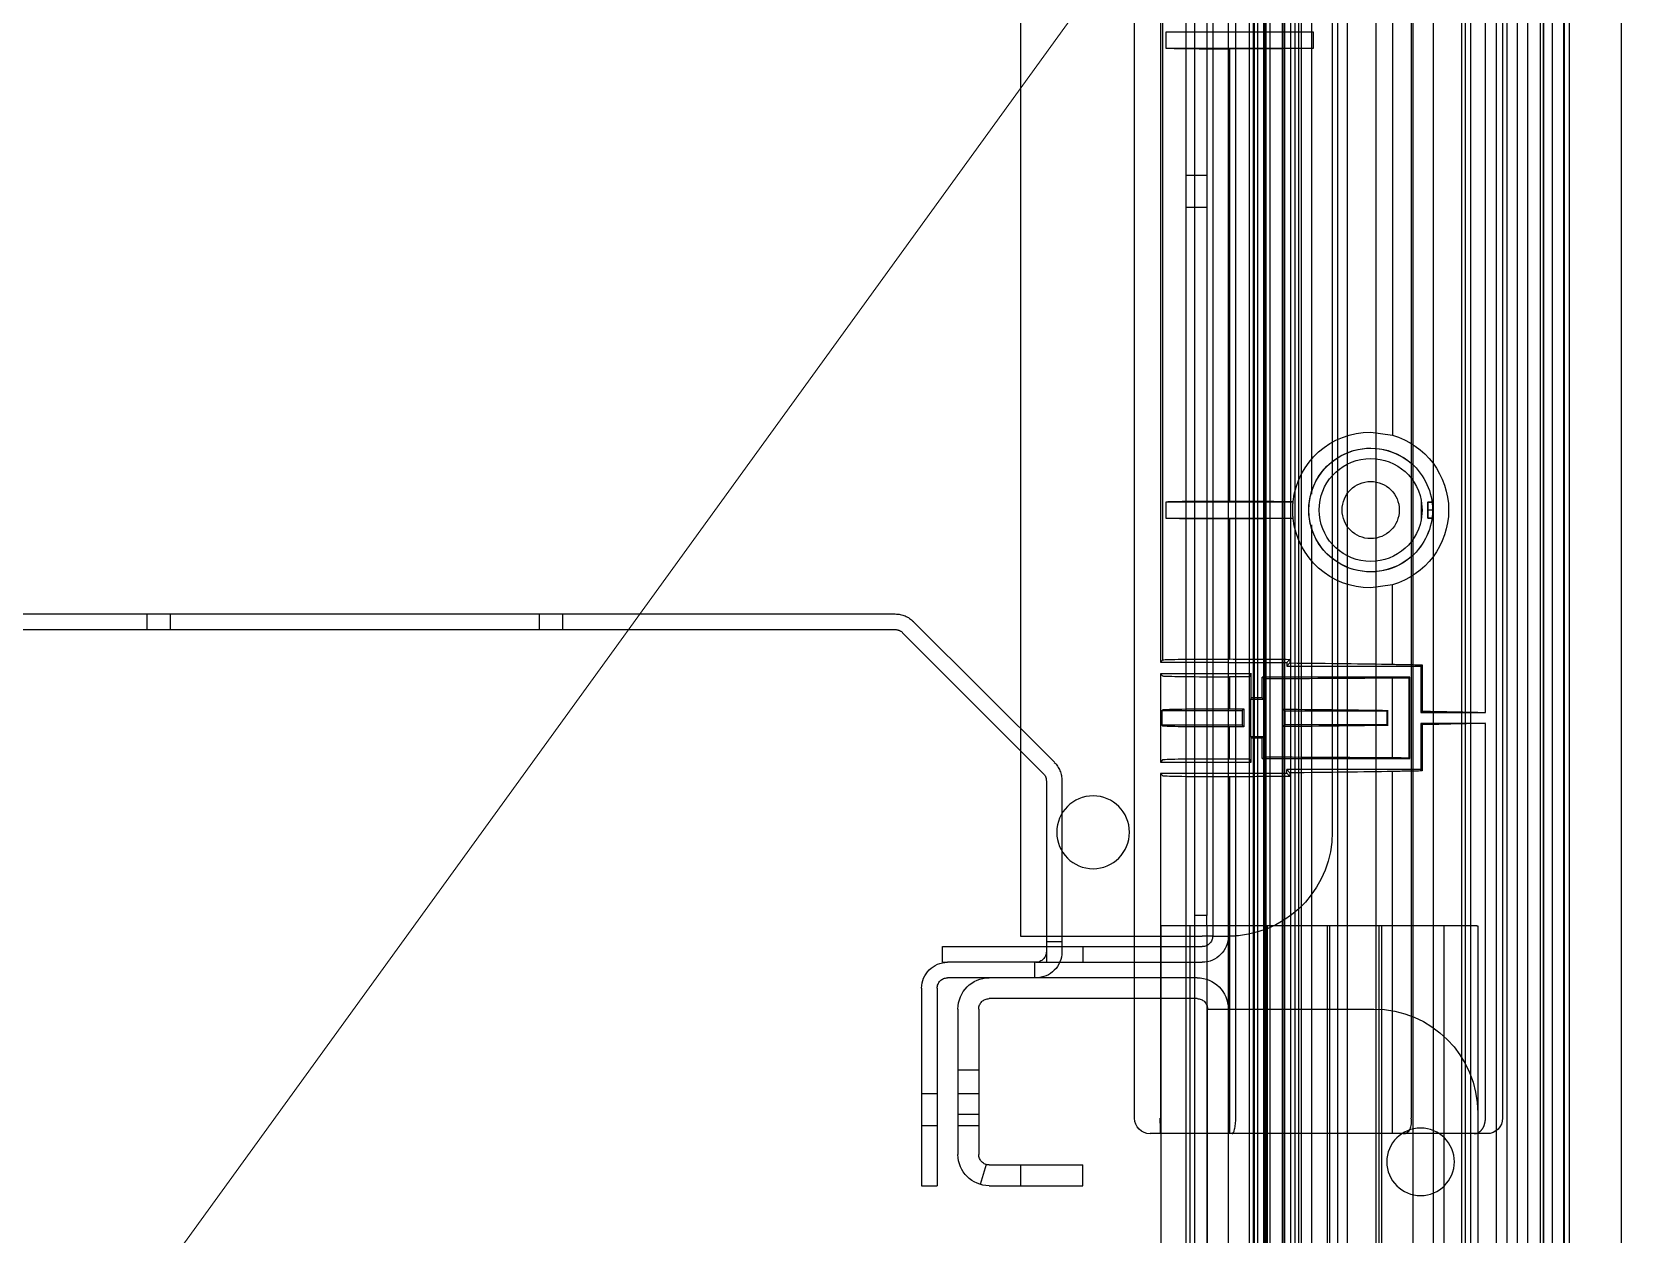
# Model space of a CAD drawing. Extents: x 2698 to 184165, y 3805 to 33846.
# Drawn here: x 162697.18 to 162712.47, y 29755.28 to 29766.84 of the extents above; entities that cross this region are included whole.
import ezdxf

# ---------------------------------------------------------------- set-up
doc = ezdxf.new("R2010")
doc.units = 0
doc.header["$LTSCALE"] = 2
doc.linetypes.add('HIDDEN2', pattern=[4.7625, 3.175, -1.5875])
doc.layers.get('0').update_dxf_attribs({"color": 252, "linetype": 'CONTINUOUS'})
doc.layers.add('_MCA-0-MIM', color=252, linetype='CONTINUOUS', lineweight=18)
for name, color, linetype in [('JONC_ISOGAINE_20', 252, 'CONTINUOUS'), ('JONC_MAIN_COURAN', 252, 'CONTINUOUS'), ('Planogram', 252, 'CONTINUOUS'), ('PROFIL_ALCAN_20°', 252, 'CONTINUOUS'), ('T01264__', 252, 'CONTINUOUS'), ('T01266__', 252, 'CONTINUOUS'), ('T01268__', 252, 'CONTINUOUS'), ('X1B4005C', 252, 'CONTINUOUS'), ('X1B4006A', 252, 'CONTINUOUS'), ('X5B4008B+2', 252, 'CONTINUOUS'), ('X5C4000B+2', 252, 'CONTINUOUS')]:
    doc.layers.add(name, color=color, linetype=linetype)
doc.styles.get("Standard").update_dxf_attribs({"font": 'arial.ttf'})

# ---------------------------------------------------------------- blocks, each defined once
blk = doc.blocks.new('250 cm kasa')
at = {"ltscale": 25.4}
blk.add_line((0.507, 69.129), (47.208, 4.633), dxfattribs=at)
at = {"layer": 'JONC_ISOGAINE_20', "linetype": 'Continuous', "ltscale": 25.4}
blk.add_line((-1.796, 69.273), (-1.796, 11.46), dxfattribs=at)
at = {"layer": 'JONC_ISOGAINE_20', "linetype": 'HIDDEN2', "ltscale": 25.4}
for p, q in [((-1.296, 69.273), (-1.296, 9.638)), ((-1.048, 69.273), (-1.048, 11.384)), ((-1.044, 69.273), (-1.044, 8.8)), ((-0.796, 69.273), (-0.796, 9.82)), ((-0.696, 69.273), (-0.696, 11.511))]:
    blk.add_line(p, q, dxfattribs=at)
at = {"layer": 'JONC_MAIN_COURAN', "linetype": 'HIDDEN2', "ltscale": 25.4}
for p, q in [((-0.407, 56.271), (-0.417, 56.271)), ((-0.417, 56.271), (-0.417, 54.272)), ((-0.407, 56.271), (0.574, 56.271)), ((-0.091, 56.271), (-0.091, 11.765)), ((0.209, 56.271), (0.209, 11.91)), ((0.509, 56.271), (0.509, 11.437)), ((0.534, 56.271), (0.534, 11.91)), ((0.574, 56.271), (2.034, 56.271)), ((1.009, 56.271), (1.009, 11.437)), ((1.034, 56.271), (1.034, 11.91)), ((1.309, 56.271), (1.309, 11.91)), ((1.609, 56.271), (1.609, 11.765)), ((1.984, 56.271), (1.984, 11.965)), ((2.034, 56.271), (2.634, 56.271)), ((2.354, 56.271), (2.354, 12.056)), ((2.634, 56.271), (2.634, 54.272))]:
    blk.add_line(p, q, dxfattribs=at)
at = {"layer": 'JONC_MAIN_COURAN', "linetype": 'Continuous', "ltscale": 25.4}
for p, q in [((-0.417, 54.272), (-0.417, 12.489)), ((2.634, 54.272), (2.634, 13.001))]:
    blk.add_line(p, q, dxfattribs=at)
at = {"layer": 'PROFIL_ALCAN_20°', "linetype": 'HIDDEN2', "ltscale": 25.4}
for p, q in [((-1.246, 69.271), (-1.246, 9.635)), ((-1.132, 69.271), (-1.132, 11.393)), ((-0.896, 69.271), (-0.896, 9.717)), ((-0.596, 11.545), (-0.596, 69.271)), ((-0.346, 69.271), (-0.346, 9.839)), ((-0.296, 69.271), (-0.296, 11.765)), ((-0.261, 69.271), (-0.261, 8.525)), ((0.014, 69.271), (0.014, 8.398)), ((0.564, 69.271), (0.564, 8.398)), ((0.839, 69.271), (0.839, 8.525)), ((0.934, 69.271), (0.934, 11.312)), ((1.184, 69.271), (1.184, 60.422)), ((1.284, 69.271), (1.284, 8.271)), ((1.309, 69.271), (1.309, 56.271)), ((1.344, 69.271), (1.344, 10.802)), ((1.384, 69.271), (1.384, 10.802)), ((1.444, 69.271), (1.444, 10.865)), ((1.457, 10.749), (1.457, 69.271)), ((1.464, 69.271), (1.464, 10.852)), ((1.584, 69.271), (1.584, 11.33)), ((1.624, 69.271), (1.624, 10.852)), ((1.631, 69.271), (1.631, 10.749)), ((1.644, 69.271), (1.644, 10.865)), ((1.704, 69.271), (1.704, 10.802)), ((1.734, 69.271), (1.734, 11.765)), ((1.744, 69.271), (1.744, 10.802)), ((1.784, 69.271), (1.784, 10.738)), ((1.984, 68.995), (1.984, 58.806)), ((0.209, 60.702), (0.209, 59.838)), ((1.184, 60.13), (1.184, 11.312)), ((1.984, 58.696), (1.984, 57.847)), ((1.984, 57.737), (1.984, 56.271))]:
    blk.add_line(p, q, dxfattribs=at)
at = {"layer": 'PROFIL_ALCAN_20°', "linetype": 'Continuous', "ltscale": 25.4}
for p, q in [((-1.242, 69.271), (-1.242, 12.044)), ((-1.016, 69.271), (-1.016, 12.191)), ((0.209, 69.121), (0.209, 60.702)), ((0.209, 59.838), (0.209, 56.271))]:
    blk.add_line(p, q, dxfattribs=at)
at = {"layer": 'T01264__', "linetype": 'HIDDEN2', "ltscale": 25.4}
for p, q in [((2.284, 55.771), (4.284, 55.771)), ((2.284, 55.571), (4.284, 55.571)), ((1.884, 55.471), (0.584, 55.471)), ((2.184, 55.471), (1.884, 55.471)), ((2.184, 14.421), (2.184, 55.471)), ((4.384, 55.471), (4.384, 54.071)), ((4.584, 55.471), (4.584, 54.071)), ((4.584, 54.886), (4.384, 54.886)), ((4.584, 54.658), (4.384, 54.658)), ((-0.416, 54.471), (-0.416, 15.421)), ((4.384, 54.456), (4.584, 54.456)), ((4.384, 54.348), (4.584, 54.348)), ((4.313, 53.975), (4.372, 53.784)), ((3.384, 53.771), (3.384, 53.971)), ((4.284, 53.971), (3.384, 53.971)), ((3.984, 53.971), (3.984, 53.771)), ((4.284, 53.771), (3.384, 53.771))]:
    blk.add_line(p, q, dxfattribs=at)
blk.add_circle((0.134, 54.001), 0.325, dxfattribs=at)
for centre, radius, start, end in [((2.284, 55.471), 0.3, 90, 180), ((4.284, 55.471), 0.3, 0, 90), ((2.284, 55.471), 0.1, 90, 180), ((4.284, 55.471), 0.1, 0, 90), ((0.584, 54.471), 1, 90, 180), ((4.284, 54.071), 0.1, 270, 0), ((4.284, 54.071), 0.3, 270, 0)]:
    blk.add_arc(centre, radius, start, end, dxfattribs=at)
at = {"layer": 'T01266__', "linetype": 'HIDDEN2', "ltscale": 25.4}
for p, q in [((5.011, 59.197), (3.657, 57.844)), ((88.981, 59.271), (5.188, 59.271)), ((8.384, 59.121), (8.384, 59.271)), ((8.609, 59.121), (8.609, 59.271)), ((12.159, 59.121), (12.159, 59.271)), ((12.384, 59.121), (12.384, 59.271)), ((5.117, 59.091), (3.763, 57.738)), ((88.981, 59.121), (5.188, 59.121)), ((3.584, 57.667), (3.584, 56.021)), ((3.734, 57.667), (3.734, 56.021)), ((3.734, 56.121), (3.584, 56.121)), ((3.834, 55.921), (4.684, 55.921)), ((3.849, 55.921), (3.849, 55.771)), ((3.834, 55.771), (4.684, 55.771)), ((4.784, 55.671), (4.784, 53.771)), ((4.934, 55.671), (4.934, 53.771)), ((4.934, 54.658), (4.784, 54.658)), ((4.784, 54.348), (4.934, 54.348)), ((4.934, 53.771), (4.784, 53.771))]:
    blk.add_line(p, q, dxfattribs=at)
for centre, radius, start, end in [((5.188, 59.021), 0.25, 90, 135), ((5.188, 59.021), 0.1, 90, 135), ((3.834, 57.667), 0.25, 135, 180), ((3.834, 57.667), 0.1, 135, 180), ((3.834, 56.021), 0.25, 180, 270), ((3.834, 56.021), 0.1, 180, 270), ((4.684, 55.671), 0.25, 0, 90), ((4.684, 55.671), 0.1, 0, 90)]:
    blk.add_arc(centre, radius, start, end, dxfattribs=at)
at = {"layer": 'T01268__', "linetype": 'HIDDEN2', "ltscale": 25.4}
for p, q in [((0.984, 184.171), (0.984, 57.171)), ((2.134, 69.154), (2.134, 56.171)), ((3.984, 69.161), (3.984, 56.171)), ((1.924, 56.171), (1.984, 56.171)), ((2.134, 56.171), (1.984, 56.171)), ((2.134, 56.171), (1.984, 56.171)), ((2.134, 56.171), (2.234, 56.171)), ((3.984, 56.171), (2.234, 56.171)), ((4.734, 56.071), (2.234, 56.071)), ((3.384, 56.071), (3.384, 55.921)), ((3.384, 56.071), (3.384, 55.921)), ((3.734, 56.071), (3.734, 55.921)), ((3.734, 56.021), (3.734, 55.921)), ((4.734, 55.921), (4.734, 56.071)), ((3.834, 55.921), (2.234, 55.921)), ((4.734, 55.921), (4.684, 55.921))]:
    blk.add_line(p, q, dxfattribs=at)
blk.add_circle((3.284, 57.171), 0.35, dxfattribs=at)
for centre, radius, start, end in [((1.984, 57.171), 1, 180, 264.2608), ((1.984, 57.171), 1, 264.2608, 270), ((2.234, 56.171), 0.25, 180, 270), ((2.234, 56.171), 0.1, 180, 270)]:
    blk.add_arc(centre, radius, start, end, dxfattribs=at)
at = {"layer": 'X1B4005C', "linetype": 'Continuous', "ltscale": 25.4}
for p, q in [((-0.655, 69.131), (-0.655, 54.422)), ((2.885, 54.42), (2.885, 69.006)), ((0.224, 68.129), (0.224, 60.72)), ((1.912, 54.42), (1.912, 65.807)), ((0.069, 60.346), (0.024, 60.346)), ((0.069, 60.197), (0.024, 60.197)), ((0.224, 59.822), (0.224, 54.422)), ((0.224, 54.42), (0.224, 54.422)), ((-0.505, 54.272), (0.301, 54.272)), ((0.301, 54.272), (1.948, 54.272)), ((1.948, 54.272), (2.715, 54.272)), ((2.715, 54.272), (2.736, 54.272))]:
    blk.add_line(p, q, dxfattribs=at)
at = {"layer": 'X1B4005C', "linetype": 'HIDDEN2', "ltscale": 25.4}
for p, q in [((-0.49, 58.324), (-0.49, 69.107)), ((2.637, 68.995), (2.637, 58.806)), ((0.404, 68.056), (0.404, 60.991)), ((2.614, 58.83), (2.614, 67.372)), ((2.581, 64.871), (1.168, 64.871)), ((1.168, 64.871), (1.168, 64.711)), ((2.581, 64.711), (2.581, 64.871)), ((1.168, 64.711), (2.581, 64.711)), ((1.973, 64.706), (1.973, 60.357)), ((0.614, 61.021), (0.404, 60.991)), ((0.069, 60.346), (0.069, 60.271)), ((0.069, 60.271), (0.069, 60.197)), ((1.36, 60.351), (1.36, 60.353)), ((2.581, 60.351), (1.36, 60.351)), ((2.581, 60.191), (2.581, 60.351)), ((1.36, 60.191), (2.581, 60.191)), ((1.36, 60.19), (1.36, 60.191)), ((1.973, 60.186), (1.973, 58.838)), ((0.404, 59.551), (0.614, 59.521)), ((0.404, 58.787), (0.404, 59.551)), ((0.119, 58.782), (0.119, 58.337)), ((0.119, 58.782), (0.132, 58.769)), ((0.132, 58.769), (0.132, 58.324)), ((1.422, 58.769), (0.132, 58.769)), ((1.422, 58.804), (1.391, 58.835)), ((1.391, 58.835), (1.391, 58.8)), ((1.422, 58.769), (1.391, 58.8)), ((1.984, 58.804), (1.422, 58.804)), ((1.422, 58.804), (1.422, 58.769)), ((1.984, 58.806), (1.984, 58.696)), ((2.637, 58.806), (1.984, 58.806)), ((2.614, 58.83), (2.637, 58.806)), ((0.238, 58.663), (1.657, 58.663)), ((0.238, 57.88), (0.238, 58.663)), ((0.246, 58.655), (0.238, 58.663)), ((0.246, 58.655), (0.246, 57.888)), ((0.404, 57.889), (0.404, 58.654)), ((1.657, 58.663), (1.624, 58.647)), ((1.624, 58.647), (1.624, 57.896)), ((1.657, 58.464), (1.657, 58.663)), ((1.763, 58.699), (1.779, 58.666)), ((1.984, 58.699), (1.763, 58.699)), ((1.763, 58.464), (1.763, 58.699)), ((1.779, 57.877), (1.779, 58.666)), ((1.973, 58.665), (1.973, 58.358)), ((1.984, 58.696), (2.637, 58.696)), ((2.614, 58.673), (2.637, 58.696)), ((2.637, 58.696), (2.637, 57.847)), ((1.645, 58.453), (1.657, 58.464)), ((1.645, 58.453), (1.645, 58.09)), ((1.769, 58.453), (1.645, 58.453)), ((1.657, 58.464), (1.763, 58.464)), ((1.763, 58.464), (1.769, 58.453)), ((1.769, 58.453), (1.769, 58.09)), ((0.132, 58.324), (-0.49, 58.324)), ((0.119, 58.337), (0.132, 58.324)), ((0.448, 58.343), (0.456, 58.335)), ((0.448, 58.2), (0.448, 58.343)), ((0.456, 58.335), (1.437, 58.335)), ((0.456, 58.208), (0.456, 58.335)), ((1.437, 58.335), (1.458, 58.355)), ((1.437, 58.208), (1.437, 58.335)), ((1.458, 58.355), (1.458, 58.188)), ((1.849, 58.342), (1.833, 58.357)), ((1.833, 58.357), (1.833, 58.186)), ((2.622, 58.342), (1.849, 58.342)), ((2.622, 58.342), (2.614, 58.35)), ((-0.49, 58.219), (0.132, 58.219)), ((-0.49, 54.422), (-0.49, 58.219)), ((0.132, 58.219), (0.119, 58.206)), ((0.119, 58.206), (0.119, 57.761)), ((0.132, 58.219), (0.132, 57.774)), ((0.456, 58.208), (0.448, 58.2)), ((1.437, 58.208), (0.456, 58.208)), ((1.458, 58.188), (1.437, 58.208)), ((1.833, 58.186), (1.849, 58.201)), ((1.849, 58.201), (2.622, 58.201)), ((1.973, 57.878), (1.973, 58.185)), ((2.614, 58.193), (2.622, 58.201)), ((1.645, 58.09), (1.769, 58.09)), ((1.657, 58.079), (1.645, 58.09)), ((1.763, 58.079), (1.657, 58.079)), ((1.657, 57.88), (1.657, 58.079)), ((1.769, 58.09), (1.763, 58.079)), ((1.763, 57.844), (1.763, 58.079)), ((0.246, 57.888), (0.238, 57.88)), ((1.657, 57.88), (0.238, 57.88)), ((1.657, 57.88), (1.624, 57.896)), ((1.763, 57.844), (1.779, 57.877)), ((1.984, 57.844), (1.763, 57.844)), ((1.984, 57.847), (1.984, 57.737)), ((2.637, 57.847), (1.984, 57.847)), ((2.614, 57.87), (2.637, 57.847)), ((0.132, 57.774), (0.119, 57.761)), ((0.132, 57.774), (1.422, 57.774)), ((0.404, 54.272), (0.404, 57.756)), ((1.422, 57.774), (1.391, 57.743)), ((1.391, 57.743), (1.391, 57.708)), ((1.422, 57.739), (1.391, 57.708)), ((1.422, 57.739), (1.422, 57.774)), ((1.984, 57.739), (1.422, 57.739)), ((1.973, 57.705), (1.973, 54.272)), ((1.984, 57.737), (2.637, 57.737)), ((2.614, 57.713), (2.637, 57.737)), ((2.637, 57.737), (2.637, 54.42))]:
    blk.add_line(p, q, dxfattribs=at)
for centre, radius, start, end in [((0.614, 60.271), 0.75, 6.2513, 90), ((0.614, 60.271), 0.75, 106.2608, 253.7392), ((0.614, 60.271), 0.275, 90, 270), ((0.614, 60.271), 0.275, 270, 90), ((0.614, 60.271), 0.75, 353.8768, 6.1232), ((0.614, 60.271), 0.75, 270, 353.7487), ((-22.16, 58.271), 24.008, 359.8316, 0.1684), ((-21.387, 58.271), 24.008, 359.8316, 0.1684)]:
    blk.add_arc(centre, radius, start, end, dxfattribs=at)
at = {"layer": 'X1B4005C', "linetype": 'Continuous', "ltscale": 25.4}
for centre, radius, start, end in [((0.614, 60.271), 0.595, 90, 130.9552), ((0.614, 60.271), 0.595, 270, 90), ((0.614, 60.271), 0.595, 130.9552, 229.0448), ((0.614, 60.271), 0.595, 229.0448, 270), ((-0.505, 54.422), 0.15, 180, 270)]:
    blk.add_arc(centre, radius, start, end, dxfattribs=at)
at = {"layer": 'X1B4005C', "linetype": 'HIDDEN2', "ltscale": 25.4}
for centre, major_axis, ratio, start_param, end_param in [((2.624, 64.758), (-3.05, 0), 0.017455, 1.073108, 1.355732), ((2.114, 64.714), (-0.5, 0), 0.017455, 1.285122, 1.570796), ((2.114, 64.714), (0.5, 0), 0.017455, 4.712389, 5.914917), ((2.624, 60.305), (-3.05, 0), 0.017455, 4.927454, 5.139908), ((2.114, 60.348), (0.5, 0), 0.017455, 1.570796, 1.85647), ((2.114, 60.348), (0.5, 0), 0.017455, 0.368268, 1.570796), ((2.624, 60.238), (-3.05, 0), 0.017455, 1.143277, 1.355732), ((2.114, 60.194), (-0.5, 0), 0.017455, 1.285122, 1.570796), ((2.114, 60.194), (0.5, 0), 0.017455, 4.712389, 5.914917), ((6.474, 58.682), (-8.549, 0), 0.017455, 5.501824, 5.550472), ((2.624, 58.751), (-3.05, 0), 0.017455, 5.128636, 5.527656), ((2.624, 58.786), (-3.05, 0), 0.017455, 4.927454, 5.128636), ((2.114, 58.829), (-0.5, 0), 0.017455, 4.712389, 4.998063), ((2.114, 58.829), (-0.5, 0), 0.017455, 3.159046, 4.712389), ((6.474, 58.706), (-8.549, 0), 0.008727, 0.754681, 0.781361), ((2.624, 58.672), (-3.05, 0), 0.008727, 0.755529, 1.236814), ((2.624, 58.717), (-3.05, 0), 0.017455, 1.29013, 1.355732), ((2.114, 58.673), (-0.5, 0), 0.017455, 1.285122, 1.570796), ((2.114, 58.673), (-0.5, 0), 0.017455, 1.570796, 3.124139), ((6.474, 58.237), (-8.549, 0), 0.017455, 5.550472, 5.664313), ((2.624, 58.306), (-3.05, 0), 0.017455, 5.104812, 5.50712), ((2.624, 58.306), (-3.05, 0), 0.017455, 4.927454, 4.97471), ((2.114, 58.35), (-0.5, 0), 0.017455, 4.712389, 4.998063), ((2.114, 58.35), (0.5, 0), 0.017455, 0.017453, 1.570796), ((6.474, 58.306), (-8.549, 0), 0.017455, 0.618872, 0.732714), ((2.624, 58.237), (-3.05, 0), 0.017455, 0.776065, 1.178374), ((2.624, 58.237), (-3.05, 0), 0.017455, 1.308476, 1.355732), ((2.114, 58.193), (0.5, 0), 0.017455, 4.426715, 4.712389), ((2.114, 58.193), (0.5, 0), 0.017455, 4.712389, 6.265732), ((6.474, 57.837), (-8.549, 0), 0.008727, 5.501824, 5.528505), ((2.624, 57.871), (-3.05, 0), 0.008727, 5.046371, 5.527656), ((2.624, 57.826), (-3.05, 0), 0.017455, 4.927454, 4.993055), ((2.114, 57.87), (-0.5, 0), 0.017455, 4.712389, 4.998063), ((2.114, 57.87), (-0.5, 0), 0.017455, 3.159046, 4.712389), ((6.474, 57.861), (-8.549, 0), 0.017455, 0.732714, 0.781361), ((2.624, 57.792), (-3.05, 0), 0.017455, 0.755529, 1.154549), ((2.624, 57.757), (-3.05, 0), 0.017455, 1.154549, 1.355732), ((2.114, 57.713), (-0.5, 0), 0.017455, 1.285122, 1.570796), ((2.114, 57.713), (0.5, 0), 0.017455, 4.712389, 6.265732), ((2.635, 54.42), (0, 0.149), 0.017455, 3.141593, 4.712389)]:
    blk.add_ellipse(centre, major_axis=major_axis, ratio=ratio, start_param=start_param, end_param=end_param, dxfattribs=at)
at = {"layer": 'X1B4005C', "linetype": 'Continuous', "ltscale": 25.4}
blk.add_ellipse((2.736, 54.42), major_axis=(0, -0.149), ratio=0.999848, start_param=0, end_param=1.570796, dxfattribs=at)
at = {"layer": 'X1B4005C', "linetype": 'HIDDEN2', "ltscale": 25.4}
blk.add_open_spline([(-0.381, 54.272), (-0.394, 54.272), (-0.407, 54.275), (-0.432, 54.288), (-0.444, 54.297), (-0.465, 54.323), (-0.474, 54.339), (-0.483, 54.368), (-0.486, 54.378), (-0.489, 54.399), (-0.49, 54.411), (-0.49, 54.422)], degree=3, knots=[0, 0, 0, 0, 0.25, 0.25, 0.5, 0.5, 0.75, 0.75, 0.875, 0.875, 1, 1, 1, 1], dxfattribs=at)
at = {"layer": 'X1B4005C', "linetype": 'Continuous', "ltscale": 25.4}
for points, knots in [([(0.301, 54.272), (0.288, 54.272), (0.276, 54.276), (0.253, 54.291), (0.243, 54.302), (0.228, 54.33), (0.223, 54.347), (0.22, 54.374), (0.219, 54.383), (0.221, 54.402), (0.222, 54.411), (0.224, 54.42)], [0, 0, 0, 0, 0.25, 0.25, 0.5, 0.5, 0.75, 0.75, 0.875, 0.875, 1, 1, 1, 1]), ([(1.948, 54.272), (1.939, 54.272), (1.929, 54.288), (1.921, 54.322), (1.919, 54.33), (1.917, 54.346), (1.916, 54.355), (1.913, 54.382), (1.912, 54.401), (1.912, 54.42)], [0, 0, 0, 0, 0.5, 0.5, 0.625, 0.625, 0.75, 0.75, 1, 1, 1, 1])]:
    blk.add_open_spline(points, degree=3, knots=knots, dxfattribs=at)
at = {"layer": 'X1B4006A', "linetype": 'Continuous', "ltscale": 25.4}
blk.add_line((0.224, 60.72), (0.224, 59.822), dxfattribs=at)
at = {"layer": 'X1B4006A', "linetype": 'HIDDEN2', "ltscale": 25.4}
for p, q in [((0.02, 60.271), (0.064, 60.271)), ((0.064, 60.351), (0.025, 60.351)), ((0.064, 60.351), (0.064, 60.271)), ((0.064, 60.271), (0.064, 60.192)), ((0.128, 60.366), (0.119, 60.271)), ((0.119, 60.271), (0.128, 60.177)), ((0.128, 60.366), (0.128, 60.177)), ((0.064, 60.192), (0.025, 60.192))]:
    blk.add_line(p, q, dxfattribs=at)
at = {"layer": 'X1B4006A', "linetype": 'Continuous', "ltscale": 25.4}
for start, end in [(0, 130.9698), (130.9698, 180), (180, 229.0302), (229.0302, 0)]:
    blk.add_arc((0.614, 60.271), 0.595, start, end, dxfattribs=at)
at = {"layer": 'X1B4006A', "linetype": 'HIDDEN2', "ltscale": 25.4}
for radius, start, end in [(0.496, 0, 168.9911), (0.495, 191.0089, 0)]:
    blk.add_arc((0.614, 60.271), radius, start, end, dxfattribs=at)
at = {"layer": 'X5B4008B+2', "linetype": 'HIDDEN2', "ltscale": 25.4}
for p, q in [((2.189, 69.061), (2.189, 56.369)), ((2.309, 69.061), (2.309, 56.369)), ((2.309, 63.491), (2.189, 63.491)), ((2.189, 63.181), (2.309, 63.181)), ((2.189, 56.369), (2.309, 56.369)), ((2.189, 56.269), (2.189, 56.369)), ((2.189, 56.369), (2.309, 56.369)), ((2.189, 56.269), (2.189, 12.169)), ((2.309, 56.369), (2.309, 56.269)), ((2.309, 56.269), (2.309, 12.169))]:
    blk.add_line(p, q, dxfattribs=at)
at = {"layer": 'X5C4000B+2', "linetype": 'HIDDEN2', "ltscale": 25.4}
for p, q in [((2.389, 9.441), (2.389, 66.208)), ((2.389, 63.491), (2.309, 63.491)), ((2.309, 63.181), (2.389, 63.181))]:
    blk.add_line(p, q, dxfattribs=at)
at = {"layer": 'Planogram'}
for tag, p, height in [('KILITLI', (5.016, 93.53), 0.1), ('ALAN', (5.016, 92.53), 0.5), ('TIP', (5.016, 91.53), 0.5), ('ALT_TIP', (5.016, 90.53), 0.5), ('TANIM', (5.016, 89.53), 0.5), ('ALT_TANIM', (5.016, 88.53), 0.5), ('KAPAK', (5.016, 87.53), 0.5), ('YAPI', (5.016, 86.53), 0.5), ('KULLANIM_SEKLI', (5.016, 85.53), 0.5), ('KULLANIM', (5.016, 84.53), 0.5), ('DERINLIK', (5.016, 83.53), 0.5), ('UZUNLUK', (5.016, 82.53), 0.5), ('YUKSEKLIK', (5.016, 81.53), 0.5)]:
    blk.add_attdef(tag, p, '', height=height, dxfattribs=at)
blk = doc.blocks.new('ZEMİN KAT')
at = {"linetype": 'Continuous', "xscale": -1}
blk.add_blockref('250 cm kasa', (170137.235, 29701.972), dxfattribs=at)
for tag, p in [('PLN_ID', (172923.071, 31560.205)), ('UNITE_SAYISI', (174194.947, 31176.653)), ('FORMAT', (174194.753, 31176.896)), ('PLANOGRAM_ADI', (174195.276, 31176.24)), ('GRUP', (174195.113, 31176.44)), ('PLN_ID', (173932.962, 31088.798)), ('FORMAT', (173764.03, 30846.269)), ('UNITE_SAYISI', (173764.224, 30846.027)), ('PLANOGRAM_ADI', (173764.554, 30845.614)), ('GRUP', (173764.39, 30845.814)), ('PLN_ID', (173765.431, 30824.232)), ('PLN_ID', (173999.902, 30002.656)), ('UNITE_SAYISI', (170580.779, 29917.241)), ('FORMAT', (170580.585, 29917.484)), ('PLANOGRAM_ADI', (170581.108, 29916.829)), ('GRUP', (170580.944, 29917.028)), ('PLN_ID', (170581.986, 29895.446)), ('FORMAT', (169488.772, 29510.59)), ('UNITE_SAYISI', (169488.966, 29510.348)), ('PLANOGRAM_ADI', (169489.295, 29509.935)), ('GRUP', (169489.132, 29510.135)), ('PLN_ID', (169490.173, 29488.553)), ('UNITE_SAYISI', (173143.606, 29324.158)), ('FORMAT', (173143.412, 29324.401)), ('PLANOGRAM_ADI', (173143.935, 29323.746)), ('GRUP', (173143.772, 29323.945)), ('PLN_ID', (173144.813, 29302.363))]:
    blk.add_attdef(tag, p, '', height=0.162, rotation=35.4182)
at = {"color": 252}
for tag, p in [('FORMAT', (173517.626, 30361.883)), ('UNITE_SAYISI', (173517.821, 30361.641)), ('PLANOGRAM_ADI', (173518.15, 30361.228)), ('GRUP', (173517.986, 30361.428)), ('PLN_ID', (173519.027, 30339.846)), ('UNITE_SAYISI', (174014.903, 29570.973)), ('FORMAT', (174014.709, 29571.216)), ('PLANOGRAM_ADI', (174015.232, 29570.561)), ('GRUP', (174015.068, 29570.76)), ('PLN_ID', (174016.11, 29549.178))]:
    blk.add_attdef(tag, p, '', height=0.162, rotation=35.4182, dxfattribs=at)
at = {"layer": 'Planogram'}
for tag, p, height, rotation in [('YUKSEKLIK', (172905.049, 31699.573), 0.5, 180), ('YUKSEKLIK', (173410.049, 31699.573), 0.5, 180), ('UZUNLUK', (172905.049, 31698.573), 0.5, 180), ('UZUNLUK', (173410.049, 31698.573), 0.5, 180), ('DERINLIK', (172905.049, 31697.573), 0.5, 180), ('DERINLIK', (173410.049, 31697.573), 0.5, 180), ('KULLANIM', (172905.049, 31696.573), 0.5, 180), ('KULLANIM', (173410.049, 31696.573), 0.5, 180), ('KULLANIM_SEKLI', (172905.049, 31695.573), 0.5, 180), ('KULLANIM_SEKLI', (173410.049, 31695.573), 0.5, 180), ('YAPI', (172905.049, 31694.573), 0.5, 180), ('YAPI', (173410.049, 31694.573), 0.5, 180), ('KAPAK', (172905.049, 31693.573), 0.5, 180), ('KAPAK', (173410.049, 31693.573), 0.5, 180), ('ALT_TANIM', (172905.049, 31692.573), 0.5, 180), ('ALT_TANIM', (173410.049, 31692.573), 0.5, 180), ('TANIM', (172905.049, 31691.573), 0.5, 180), ('TANIM', (173410.049, 31691.573), 0.5, 180), ('ALT_TIP', (172905.049, 31690.573), 0.5, 180), ('ALT_TIP', (173410.049, 31690.573), 0.5, 180), ('TIP', (172905.049, 31689.573), 0.5, 180), ('TIP', (173410.049, 31689.573), 0.5, 180), ('ALAN', (172905.049, 31688.573), 0.5, 180), ('ALAN', (173410.049, 31688.573), 0.5, 180), ('KILITLI', (172905.049, 31687.573), 0.1, 180), ('KILITLI', (173410.049, 31687.573), 0.1, 180), ('ALT_TANIM', (173420.391, 31616), 0.5, 270), ('ALT_TIP', (173422.391, 31616), 0.5, 270), ('ALAN', (173424.391, 31616), 0.5, 270), ('YUKSEKLIK', (173413.391, 31616), 0.5, 270), ('UZUNLUK', (173414.391, 31616), 0.5, 270), ('DERINLIK', (173415.391, 31616), 0.5, 270), ('KULLANIM', (173416.391, 31616), 0.5, 270), ('KULLANIM_SEKLI', (173417.391, 31616), 0.5, 270), ('YAPI', (173418.391, 31616), 0.5, 270), ('KAPAK', (173419.391, 31616), 0.5, 270), ('TANIM', (173421.391, 31616), 0.5, 270), ('TIP', (173423.391, 31616), 0.5, 270), ('KILITLI', (173425.391, 31616), 0.1, 270), ('YUKSEKLIK', (173511.98, 31599.425), 0.5, 180), ('YUKSEKLIK', (174141.98, 31599.425), 0.5, 180), ('UZUNLUK', (173511.98, 31598.425), 0.5, 180), ('UZUNLUK', (174141.98, 31598.425), 0.5, 180), ('DERINLIK', (173511.98, 31597.425), 0.5, 180), ('DERINLIK', (174141.98, 31597.425), 0.5, 180), ('KULLANIM', (173511.98, 31596.425), 0.5, 180), ('KULLANIM', (174141.98, 31596.425), 0.5, 180), ('KULLANIM_SEKLI', (173511.98, 31595.425), 0.5, 180), ('KULLANIM_SEKLI', (174141.98, 31595.425), 0.5, 180), ('YAPI', (173511.98, 31594.425), 0.5, 180), ('YAPI', (174141.98, 31594.425), 0.5, 180), ('KAPAK', (173511.98, 31593.425), 0.5, 180), ('KAPAK', (174141.98, 31593.425), 0.5, 180), ('ALT_TANIM', (173511.98, 31592.425), 0.5, 180), ('ALT_TANIM', (174141.98, 31592.425), 0.5, 180), ('TANIM', (173511.98, 31591.425), 0.5, 180), ('TANIM', (174141.98, 31591.425), 0.5, 180), ('ALT_TIP', (173511.98, 31590.425), 0.5, 180), ('ALT_TIP', (174141.98, 31590.425), 0.5, 180), ('TIP', (173511.98, 31589.425), 0.5, 180), ('TIP', (174141.98, 31589.425), 0.5, 180), ('ALAN', (173511.98, 31588.425), 0.5, 180), ('ALAN', (174141.98, 31588.425), 0.5, 180), ('KILITLI', (173511.98, 31587.425), 0.1, 180), ('KILITLI', (174141.98, 31587.425), 0.1, 180), ('YUKSEKLIK', (173413.391, 31517), 0.5, 270), ('UZUNLUK', (173414.391, 31517), 0.5, 270), ('DERINLIK', (173415.391, 31517), 0.5, 270), ('KULLANIM', (173416.391, 31517), 0.5, 270), ('KULLANIM_SEKLI', (173417.391, 31517), 0.5, 270), ('YAPI', (173418.391, 31517), 0.5, 270), ('KAPAK', (173419.391, 31517), 0.5, 270), ('ALT_TANIM', (173420.391, 31517), 0.5, 270), ('TANIM', (173421.391, 31517), 0.5, 270), ('ALT_TIP', (173422.391, 31517), 0.5, 270), ('TIP', (173423.391, 31517), 0.5, 270), ('ALAN', (173424.391, 31517), 0.5, 270), ('KILITLI', (173425.391, 31517), 0.1, 270), ('YUKSEKLIK', (174167.324, 31514.106), 0.5, 270), ('UZUNLUK', (174168.324, 31514.106), 0.5, 270), ('DERINLIK', (174169.324, 31514.106), 0.5, 270), ('KULLANIM', (174170.324, 31514.106), 0.5, 270), ('KULLANIM_SEKLI', (174171.324, 31514.106), 0.5, 270), ('YAPI', (174172.324, 31514.106), 0.5, 270), ('KAPAK', (174173.324, 31514.106), 0.5, 270), ('ALT_TANIM', (174174.324, 31514.106), 0.5, 270), ('TANIM', (174175.324, 31514.106), 0.5, 270), ('ALT_TIP', (174176.324, 31514.106), 0.5, 270), ('TIP', (174177.324, 31514.106), 0.5, 270), ('ALAN', (174178.324, 31514.106), 0.5, 270), ('KILITLI', (174179.324, 31514.106), 0.1, 270), ('KULLANIM_SEKLI', (174251.897, 31259.106), 0.5, 90), ('YUKSEKLIK', (174255.897, 31259.106), 0.5, 90), ('ALT_TANIM', (174248.897, 31259.106), 0.5, 90), ('KULLANIM', (174252.897, 31259.106), 0.5, 90), ('UZUNLUK', (174254.897, 31259.106), 0.5, 90), ('DERINLIK', (174253.897, 31259.106), 0.5, 90), ('ALT_TIP', (174246.897, 31259.106), 0.5, 90), ('KAPAK', (174249.897, 31259.106), 0.5, 90), ('TANIM', (174247.897, 31259.106), 0.5, 90), ('ALAN', (174244.897, 31259.106), 0.5, 90), ('YAPI', (174250.897, 31259.106), 0.5, 90), ('TIP', (174245.897, 31259.106), 0.5, 90), ('KILITLI', (174243.897, 31259.106), 0.1, 90), ('KULLANIM_SEKLI', (173992.31, 30934.241), 0.5, 90), ('YUKSEKLIK', (173996.31, 30934.241), 0.5, 90), ('ALT_TANIM', (173989.31, 30934.241), 0.5, 90), ('KULLANIM', (173993.31, 30934.241), 0.5, 90), ('DERINLIK', (173994.31, 30934.241), 0.5, 90), ('UZUNLUK', (173995.31, 30934.241), 0.5, 90), ('ALT_TIP', (173987.31, 30934.241), 0.5, 90), ('KAPAK', (173990.31, 30934.241), 0.5, 90), ('TANIM', (173988.31, 30934.241), 0.5, 90), ('ALAN', (173985.31, 30934.241), 0.5, 90), ('YAPI', (173991.31, 30934.241), 0.5, 90), ('TIP', (173986.31, 30934.241), 0.5, 90), ('KILITLI', (173984.31, 30934.241), 0.1, 90), ('YUKSEKLIK', (173907.737, 30934.241), 0.5, 270), ('YAPI', (173912.737, 30934.241), 0.5, 270), ('ALT_TANIM', (173914.737, 30934.241), 0.5, 270), ('TANIM', (173915.737, 30934.241), 0.5, 270), ('ALT_TIP', (173916.737, 30934.241), 0.5, 270), ('TIP', (173917.737, 30934.241), 0.5, 270), ('ALAN', (173918.737, 30934.241), 0.5, 270), ('KILITLI', (173919.737, 30934.241), 0.1, 270), ('UZUNLUK', (173908.737, 30934.241), 0.5, 270), ('DERINLIK', (173909.737, 30934.241), 0.5, 270), ('KULLANIM', (173910.737, 30934.241), 0.5, 270), ('KULLANIM_SEKLI', (173911.737, 30934.241), 0.5, 270), ('KAPAK', (173913.737, 30934.241), 0.5, 270), ('YUKSEKLIK', (169421.807, 30001.884), 0.5, 270), ('YAPI', (169426.807, 30001.884), 0.5, 270), ('ALT_TANIM', (169428.807, 30001.884), 0.5, 270), ('TANIM', (169429.807, 30001.884), 0.5, 270), ('ALT_TIP', (169430.807, 30001.884), 0.5, 270), ('TIP', (169431.807, 30001.884), 0.5, 270), ('ALAN', (169432.807, 30001.884), 0.5, 270), ('KILITLI', (169433.807, 30001.884), 0.1, 270), ('UZUNLUK', (169422.807, 30001.884), 0.5, 270), ('DERINLIK', (169423.807, 30001.884), 0.5, 270), ('KULLANIM', (169424.807, 30001.884), 0.5, 270), ('KULLANIM_SEKLI', (169425.807, 30001.884), 0.5, 270), ('KAPAK', (169427.807, 30001.884), 0.5, 270), ('YUKSEKLIK', (169420.379, 29996.884), 0.5, 270), ('UZUNLUK', (169421.379, 29996.884), 0.5, 270), ('DERINLIK', (169422.379, 29996.884), 0.5, 270), ('KULLANIM', (169423.379, 29996.884), 0.5, 270), ('KULLANIM_SEKLI', (169424.379, 29996.884), 0.5, 270), ('YAPI', (169425.379, 29996.884), 0.5, 270), ('KAPAK', (169426.379, 29996.884), 0.5, 270), ('ALT_TANIM', (169427.379, 29996.884), 0.5, 270), ('TANIM', (169428.379, 29996.884), 0.5, 270), ('ALT_TIP', (169429.379, 29996.884), 0.5, 270), ('TIP', (169430.379, 29996.884), 0.5, 270), ('ALAN', (169431.379, 29996.884), 0.5, 270), ('KILITLI', (169432.379, 29996.884), 0.1, 270), ('YUKSEKLIK', (169420.379, 29746.884), 0.5, 270), ('UZUNLUK', (169421.379, 29746.884), 0.5, 270), ('YAPI', (169425.379, 29746.884), 0.5, 270), ('ALT_TANIM', (169427.379, 29746.884), 0.5, 270), ('TANIM', (169428.379, 29746.884), 0.5, 270), ('ALT_TIP', (169429.379, 29746.884), 0.5, 270), ('TIP', (169430.379, 29746.884), 0.5, 270), ('ALAN', (169431.379, 29746.884), 0.5, 270), ('KILITLI', (169432.379, 29746.884), 0.1, 270), ('DERINLIK', (169422.379, 29746.884), 0.5, 270), ('KULLANIM', (169423.379, 29746.884), 0.5, 270), ('KULLANIM_SEKLI', (169424.379, 29746.884), 0.5, 270), ('KAPAK', (169426.379, 29746.884), 0.5, 270), ('YUKSEKLIK', (169421.807, 29496.884), 0.5, 270), ('YAPI', (169426.807, 29496.884), 0.5, 270), ('ALT_TANIM', (169428.807, 29496.884), 0.5, 270), ('TANIM', (169429.807, 29496.884), 0.5, 270), ('ALT_TIP', (169430.807, 29496.884), 0.5, 270), ('TIP', (169431.807, 29496.884), 0.5, 270), ('ALAN', (169432.807, 29496.884), 0.5, 270), ('KILITLI', (169433.807, 29496.884), 0.1, 270), ('UZUNLUK', (169422.807, 29496.884), 0.5, 270), ('DERINLIK', (169423.807, 29496.884), 0.5, 270), ('KULLANIM', (169424.807, 29496.884), 0.5, 270), ('KULLANIM_SEKLI', (169425.807, 29496.884), 0.5, 270), ('KAPAK', (169427.807, 29496.884), 0.5, 270)]:
    blk.add_attdef(tag, p, '', height=height, rotation=rotation, dxfattribs=at)
for tag, p, height in [('KILITLI', (173761.98, 31527.632), 0.1), ('ALAN', (173761.98, 31526.632), 0.5), ('TIP', (173761.98, 31525.632), 0.5), ('ALT_TIP', (173761.98, 31524.632), 0.5), ('TANIM', (173761.98, 31523.632), 0.5), ('ALT_TANIM', (173761.98, 31522.632), 0.5), ('KILITLI', (173511.98, 31522.852), 0.1), ('ALAN', (173511.98, 31521.852), 0.5), ('KAPAK', (173761.98, 31521.632), 0.5), ('TIP', (173511.98, 31520.852), 0.5), ('YAPI', (173761.98, 31520.632), 0.5), ('ALT_TIP', (173511.98, 31519.852), 0.5), ('KULLANIM_SEKLI', (173761.98, 31519.632), 0.5), ('TANIM', (173511.98, 31518.852), 0.5), ('KULLANIM', (173761.98, 31518.632), 0.5), ('ALT_TANIM', (173511.98, 31517.852), 0.5), ('DERINLIK', (173761.98, 31517.632), 0.5), ('KAPAK', (173511.98, 31516.852), 0.5), ('UZUNLUK', (173761.98, 31516.632), 0.5), ('YAPI', (173511.98, 31515.852), 0.5), ('YUKSEKLIK', (173761.98, 31515.632), 0.5), ('KULLANIM_SEKLI', (173511.98, 31514.852), 0.5), ('KULLANIM', (173511.98, 31513.852), 0.5), ('DERINLIK', (173511.98, 31512.852), 0.5), ('UZUNLUK', (173511.98, 31511.852), 0.5), ('YUKSEKLIK', (173511.98, 31510.852), 0.5), ('KILITLI', (173279.274, 29267.907), 0.1), ('ALAN', (173279.274, 29266.907), 0.5), ('TIP', (173279.274, 29265.907), 0.5), ('ALT_TIP', (173279.274, 29264.907), 0.5), ('TANIM', (173279.274, 29263.907), 0.5), ('ALT_TANIM', (173279.274, 29262.907), 0.5), ('KAPAK', (173279.274, 29261.907), 0.5), ('YAPI', (173279.274, 29260.907), 0.5), ('KULLANIM_SEKLI', (173279.274, 29259.907), 0.5), ('KULLANIM', (173279.274, 29258.907), 0.5), ('DERINLIK', (173279.274, 29257.907), 0.5), ('UZUNLUK', (173279.274, 29256.907), 0.5), ('YUKSEKLIK', (173279.274, 29255.907), 0.5)]:
    blk.add_attdef(tag, p, '', height=height, dxfattribs=at)
at = {"layer": 'Planogram', "color": 252}
for tag, p, height in [('KILITLI', (173023.253, 31230.959), 0.1), ('KILITLI', (173383.379, 31230.959), 0.1), ('ALAN', (173023.253, 31229.959), 0.5), ('ALAN', (173383.379, 31229.959), 0.5), ('TIP', (173023.253, 31228.959), 0.5), ('TIP', (173383.379, 31228.959), 0.5), ('ALT_TIP', (173023.253, 31227.959), 0.5), ('ALT_TIP', (173383.379, 31227.959), 0.5), ('TANIM', (173023.253, 31226.959), 0.5), ('TANIM', (173383.379, 31226.959), 0.5), ('ALT_TANIM', (173023.253, 31225.959), 0.5), ('ALT_TANIM', (173383.379, 31225.959), 0.5), ('KAPAK', (173023.253, 31224.959), 0.5), ('KAPAK', (173383.379, 31224.959), 0.5), ('YAPI', (173023.253, 31223.959), 0.5), ('YAPI', (173383.379, 31223.959), 0.5), ('KULLANIM_SEKLI', (173023.253, 31222.959), 0.5), ('KULLANIM_SEKLI', (173383.379, 31222.959), 0.5), ('KULLANIM', (173023.253, 31221.959), 0.5), ('KULLANIM', (173383.379, 31221.959), 0.5), ('DERINLIK', (173023.253, 31220.959), 0.5), ('DERINLIK', (173383.379, 31220.959), 0.5), ('UZUNLUK', (173023.253, 31219.959), 0.5), ('UZUNLUK', (173383.379, 31219.959), 0.5), ('YUKSEKLIK', (173023.253, 31218.959), 0.5), ('YUKSEKLIK', (173383.379, 31218.959), 0.5), ('KILITLI', (173023.253, 30404.959), 0.1), ('ALAN', (173023.253, 30403.959), 0.5), ('TIP', (173023.253, 30402.959), 0.5), ('ALT_TIP', (173023.253, 30401.959), 0.5), ('TANIM', (173023.253, 30400.959), 0.5), ('ALT_TANIM', (173023.253, 30399.959), 0.5), ('KAPAK', (173023.253, 30398.959), 0.5), ('YAPI', (173023.253, 30397.959), 0.5), ('KULLANIM_SEKLI', (173023.253, 30396.959), 0.5), ('KULLANIM', (173023.253, 30395.959), 0.5), ('DERINLIK', (173023.253, 30394.959), 0.5), ('UZUNLUK', (173023.253, 30393.959), 0.5), ('YUKSEKLIK', (173023.253, 30392.959), 0.5), ('KILITLI', (173385.253, 30354.959), 0.1), ('ALAN', (173385.253, 30353.959), 0.5), ('TIP', (173385.253, 30352.959), 0.5), ('ALT_TIP', (173385.253, 30351.959), 0.5), ('TANIM', (173385.253, 30350.959), 0.5), ('ALT_TANIM', (173385.253, 30349.959), 0.5), ('KAPAK', (173385.253, 30348.959), 0.5), ('YAPI', (173385.253, 30347.959), 0.5), ('KULLANIM_SEKLI', (173385.253, 30346.959), 0.5), ('KULLANIM', (173385.253, 30345.959), 0.5), ('DERINLIK', (173385.253, 30344.959), 0.5), ('UZUNLUK', (173385.253, 30343.959), 0.5), ('YUKSEKLIK', (173385.253, 30342.959), 0.5)]:
    blk.add_attdef(tag, p, '', height=height, dxfattribs=at)
for tag, p, height, rotation in [('YUKSEKLIK', (173386.68, 31217.532), 0.5, 270), ('UZUNLUK', (173387.68, 31217.532), 0.5, 270), ('DERINLIK', (173388.68, 31217.532), 0.5, 270), ('KULLANIM', (173389.68, 31217.532), 0.5, 270), ('KULLANIM_SEKLI', (173390.68, 31217.532), 0.5, 270), ('YAPI', (173391.68, 31217.532), 0.5, 270), ('KAPAK', (173392.68, 31217.532), 0.5, 270), ('ALT_TANIM', (173393.68, 31217.532), 0.5, 270), ('TANIM', (173394.68, 31217.532), 0.5, 270), ('ALT_TIP', (173395.68, 31217.532), 0.5, 270), ('TIP', (173396.68, 31217.532), 0.5, 270), ('ALAN', (173397.68, 31217.532), 0.5, 270), ('KILITLI', (173398.68, 31217.532), 0.1, 270), ('KULLANIM_SEKLI', (173103.826, 31032.532), 0.5, 90), ('KULLANIM_SEKLI', (173202.826, 31032.532), 0.5, 90), ('YUKSEKLIK', (173107.826, 31032.532), 0.5, 90), ('YUKSEKLIK', (173206.826, 31032.532), 0.5, 90), ('ALT_TANIM', (173100.826, 31032.532), 0.5, 90), ('ALT_TANIM', (173199.826, 31032.532), 0.5, 90), ('KULLANIM', (173104.826, 31032.532), 0.5, 90), ('KULLANIM', (173203.826, 31032.532), 0.5, 90), ('UZUNLUK', (173106.826, 31032.532), 0.5, 90), ('UZUNLUK', (173205.826, 31032.532), 0.5, 90), ('DERINLIK', (173105.826, 31032.532), 0.5, 90), ('DERINLIK', (173204.826, 31032.532), 0.5, 90), ('ALT_TIP', (173098.826, 31032.532), 0.5, 90), ('ALT_TIP', (173197.826, 31032.532), 0.5, 90), ('KAPAK', (173101.826, 31032.532), 0.5, 90), ('KAPAK', (173200.826, 31032.532), 0.5, 90), ('TANIM', (173099.826, 31032.532), 0.5, 90), ('TANIM', (173198.826, 31032.532), 0.5, 90), ('ALAN', (173096.826, 31032.532), 0.5, 90), ('ALAN', (173195.826, 31032.532), 0.5, 90), ('YAPI', (173102.826, 31032.532), 0.5, 90), ('YAPI', (173201.826, 31032.532), 0.5, 90), ('TIP', (173097.826, 31032.532), 0.5, 90), ('TIP', (173196.826, 31032.532), 0.5, 90), ('KILITLI', (173095.826, 31032.532), 0.1, 90), ('KILITLI', (173194.826, 31032.532), 0.1, 90), ('YUKSEKLIK', (173386.68, 31007.532), 0.5, 270), ('UZUNLUK', (173387.68, 31007.532), 0.5, 270), ('DERINLIK', (173388.68, 31007.532), 0.5, 270), ('KULLANIM', (173389.68, 31007.532), 0.5, 270), ('KULLANIM_SEKLI', (173390.68, 31007.532), 0.5, 270), ('YAPI', (173391.68, 31007.532), 0.5, 270), ('KAPAK', (173392.68, 31007.532), 0.5, 270), ('ALT_TANIM', (173393.68, 31007.532), 0.5, 270), ('TANIM', (173394.68, 31007.532), 0.5, 270), ('ALT_TIP', (173395.68, 31007.532), 0.5, 270), ('TIP', (173396.68, 31007.532), 0.5, 270), ('ALAN', (173397.68, 31007.532), 0.5, 270), ('KILITLI', (173398.68, 31007.532), 0.1, 270), ('KULLANIM_SEKLI', (173564.826, 30868.532), 0.5, 90), ('ALT_TANIM', (173561.826, 30868.532), 0.5, 90), ('YUKSEKLIK', (173568.826, 30868.532), 0.5, 90), ('KULLANIM', (173565.826, 30868.532), 0.5, 90), ('DERINLIK', (173566.826, 30868.532), 0.5, 90), ('UZUNLUK', (173567.826, 30868.532), 0.5, 90), ('ALT_TIP', (173559.826, 30868.532), 0.5, 90), ('KAPAK', (173562.826, 30868.532), 0.5, 90), ('TANIM', (173560.826, 30868.532), 0.5, 90), ('ALAN', (173557.826, 30868.532), 0.5, 90), ('YAPI', (173563.826, 30868.532), 0.5, 90), ('TIP', (173558.826, 30868.532), 0.5, 90), ('KILITLI', (173556.826, 30868.532), 0.1, 90), ('YUKSEKLIK', (173485.68, 30868.532), 0.5, 270), ('UZUNLUK', (173486.68, 30868.532), 0.5, 270), ('YAPI', (173490.68, 30868.532), 0.5, 270), ('ALT_TANIM', (173492.68, 30868.532), 0.5, 270), ('TANIM', (173493.68, 30868.532), 0.5, 270), ('ALT_TIP', (173494.68, 30868.532), 0.5, 270), ('TIP', (173495.68, 30868.532), 0.5, 270), ('ALAN', (173496.68, 30868.532), 0.5, 270), ('KILITLI', (173497.68, 30868.532), 0.1, 270), ('DERINLIK', (173487.68, 30868.532), 0.5, 270), ('KULLANIM', (173488.68, 30868.532), 0.5, 270), ('KULLANIM_SEKLI', (173489.68, 30868.532), 0.5, 270), ('KAPAK', (173491.68, 30868.532), 0.5, 270), ('KULLANIM_SEKLI', (173103.826, 30847.532), 0.5, 90), ('KULLANIM_SEKLI', (173202.826, 30847.532), 0.5, 90), ('YUKSEKLIK', (173107.826, 30847.532), 0.5, 90), ('YUKSEKLIK', (173206.826, 30847.532), 0.5, 90), ('ALT_TANIM', (173100.826, 30847.532), 0.5, 90), ('ALT_TANIM', (173199.826, 30847.532), 0.5, 90), ('KULLANIM', (173104.826, 30847.532), 0.5, 90), ('KULLANIM', (173203.826, 30847.532), 0.5, 90), ('DERINLIK', (173105.826, 30847.532), 0.5, 90), ('UZUNLUK', (173106.826, 30847.532), 0.5, 90), ('DERINLIK', (173204.826, 30847.532), 0.5, 90), ('UZUNLUK', (173205.826, 30847.532), 0.5, 90), ('ALT_TIP', (173098.826, 30847.532), 0.5, 90), ('ALT_TIP', (173197.826, 30847.532), 0.5, 90), ('KAPAK', (173101.826, 30847.532), 0.5, 90), ('KAPAK', (173200.826, 30847.532), 0.5, 90), ('TANIM', (173099.826, 30847.532), 0.5, 90), ('TANIM', (173198.826, 30847.532), 0.5, 90), ('ALAN', (173096.826, 30847.532), 0.5, 90), ('ALAN', (173195.826, 30847.532), 0.5, 90), ('YAPI', (173102.826, 30847.532), 0.5, 90), ('YAPI', (173201.826, 30847.532), 0.5, 90), ('TIP', (173097.826, 30847.532), 0.5, 90), ('TIP', (173196.826, 30847.532), 0.5, 90), ('KILITLI', (173095.826, 30847.532), 0.1, 90), ('KILITLI', (173194.826, 30847.532), 0.1, 90), ('KULLANIM_SEKLI', (173103.826, 30662.532), 0.5, 90), ('KULLANIM_SEKLI', (173202.826, 30662.532), 0.5, 90), ('YUKSEKLIK', (173107.826, 30662.532), 0.5, 90), ('YUKSEKLIK', (173206.826, 30662.532), 0.5, 90), ('ALT_TANIM', (173100.826, 30662.532), 0.5, 90), ('ALT_TANIM', (173199.826, 30662.532), 0.5, 90), ('KULLANIM', (173104.826, 30662.532), 0.5, 90), ('KULLANIM', (173203.826, 30662.532), 0.5, 90), ('DERINLIK', (173105.826, 30662.532), 0.5, 90), ('UZUNLUK', (173106.826, 30662.532), 0.5, 90), ('DERINLIK', (173204.826, 30662.532), 0.5, 90), ('UZUNLUK', (173205.826, 30662.532), 0.5, 90), ('ALT_TIP', (173098.826, 30662.532), 0.5, 90), ('ALT_TIP', (173197.826, 30662.532), 0.5, 90), ('KAPAK', (173101.826, 30662.532), 0.5, 90), ('KAPAK', (173200.826, 30662.532), 0.5, 90), ('TANIM', (173099.826, 30662.532), 0.5, 90), ('TANIM', (173198.826, 30662.532), 0.5, 90), ('ALAN', (173096.826, 30662.532), 0.5, 90), ('ALAN', (173195.826, 30662.532), 0.5, 90), ('YAPI', (173102.826, 30662.532), 0.5, 90), ('YAPI', (173201.826, 30662.532), 0.5, 90), ('TIP', (173097.826, 30662.532), 0.5, 90), ('TIP', (173196.826, 30662.532), 0.5, 90), ('KILITLI', (173095.826, 30662.532), 0.1, 90), ('KILITLI', (173194.826, 30662.532), 0.1, 90), ('YUKSEKLIK', (173485.68, 30658.532), 0.5, 270), ('UZUNLUK', (173486.68, 30658.532), 0.5, 270), ('DERINLIK', (173487.68, 30658.532), 0.5, 270), ('KULLANIM', (173488.68, 30658.532), 0.5, 270), ('KULLANIM_SEKLI', (173489.68, 30658.532), 0.5, 270), ('YAPI', (173490.68, 30658.532), 0.5, 270), ('KAPAK', (173491.68, 30658.532), 0.5, 270), ('ALT_TANIM', (173492.68, 30658.532), 0.5, 270), ('TANIM', (173493.68, 30658.532), 0.5, 270), ('ALT_TIP', (173494.68, 30658.532), 0.5, 270), ('TIP', (173495.68, 30658.532), 0.5, 270), ('ALAN', (173496.68, 30658.532), 0.5, 270), ('KILITLI', (173497.68, 30658.532), 0.1, 270), ('KULLANIM_SEKLI', (173465.826, 30612.532), 0.5, 90), ('YUKSEKLIK', (173469.826, 30612.532), 0.5, 90), ('ALT_TANIM', (173462.826, 30612.532), 0.5, 90), ('KULLANIM', (173466.826, 30612.532), 0.5, 90), ('DERINLIK', (173467.826, 30612.532), 0.5, 90), ('UZUNLUK', (173468.826, 30612.532), 0.5, 90), ('ALT_TIP', (173460.826, 30612.532), 0.5, 90), ('KAPAK', (173463.826, 30612.532), 0.5, 90), ('TANIM', (173461.826, 30612.532), 0.5, 90), ('ALAN', (173458.826, 30612.532), 0.5, 90), ('YAPI', (173464.826, 30612.532), 0.5, 90), ('TIP', (173459.826, 30612.532), 0.5, 90), ('KILITLI', (173457.826, 30612.532), 0.1, 90), ('KULLANIM_SEKLI', (173103.826, 30477.532), 0.5, 90), ('KULLANIM_SEKLI', (173202.826, 30477.532), 0.5, 90), ('YUKSEKLIK', (173107.826, 30477.532), 0.5, 90), ('YUKSEKLIK', (173206.826, 30477.532), 0.5, 90), ('ALT_TANIM', (173100.826, 30477.532), 0.5, 90), ('ALT_TANIM', (173199.826, 30477.532), 0.5, 90), ('KULLANIM', (173104.826, 30477.532), 0.5, 90), ('KULLANIM', (173203.826, 30477.532), 0.5, 90), ('DERINLIK', (173105.826, 30477.532), 0.5, 90), ('UZUNLUK', (173106.826, 30477.532), 0.5, 90), ('DERINLIK', (173204.826, 30477.532), 0.5, 90), ('UZUNLUK', (173205.826, 30477.532), 0.5, 90), ('ALT_TIP', (173098.826, 30477.532), 0.5, 90), ('ALT_TIP', (173197.826, 30477.532), 0.5, 90), ('KAPAK', (173101.826, 30477.532), 0.5, 90), ('KAPAK', (173200.826, 30477.532), 0.5, 90), ('TANIM', (173099.826, 30477.532), 0.5, 90), ('TANIM', (173198.826, 30477.532), 0.5, 90), ('ALAN', (173096.826, 30477.532), 0.5, 90), ('ALAN', (173195.826, 30477.532), 0.5, 90), ('YAPI', (173102.826, 30477.532), 0.5, 90), ('YAPI', (173201.826, 30477.532), 0.5, 90), ('TIP', (173097.826, 30477.532), 0.5, 90), ('TIP', (173196.826, 30477.532), 0.5, 90), ('KILITLI', (173095.826, 30477.532), 0.1, 90), ('KILITLI', (173194.826, 30477.532), 0.1, 90), ('KULLANIM_SEKLI', (173465.826, 30427.532), 0.5, 90), ('YUKSEKLIK', (173469.826, 30427.532), 0.5, 90), ('ALT_TANIM', (173462.826, 30427.532), 0.5, 90), ('KULLANIM', (173466.826, 30427.532), 0.5, 90), ('DERINLIK', (173467.826, 30427.532), 0.5, 90), ('UZUNLUK', (173468.826, 30427.532), 0.5, 90), ('ALT_TIP', (173460.826, 30427.532), 0.5, 90), ('KAPAK', (173463.826, 30427.532), 0.5, 90), ('TANIM', (173461.826, 30427.532), 0.5, 90), ('ALAN', (173458.826, 30427.532), 0.5, 90), ('YAPI', (173464.826, 30427.532), 0.5, 90), ('TIP', (173459.826, 30427.532), 0.5, 90), ('KILITLI', (173457.826, 30427.532), 0.1, 90), ('YUKSEKLIK', (173408.09, 29970.54), 0.5, 270), ('YAPI', (173413.09, 29970.54), 0.5, 270), ('ALT_TANIM', (173415.09, 29970.54), 0.5, 270), ('TANIM', (173416.09, 29970.54), 0.5, 270), ('ALT_TIP', (173417.09, 29970.54), 0.5, 270), ('TIP', (173418.09, 29970.54), 0.5, 270), ('ALAN', (173419.09, 29970.54), 0.5, 270), ('KILITLI', (173420.09, 29970.54), 0.1, 270), ('YUKSEKLIK', (173494.09, 29970.54), 0.5, 270), ('YAPI', (173499.09, 29970.54), 0.5, 270), ('ALT_TANIM', (173501.09, 29970.54), 0.5, 270), ('TANIM', (173502.09, 29970.54), 0.5, 270), ('ALT_TIP', (173503.09, 29970.54), 0.5, 270), ('TIP', (173504.09, 29970.54), 0.5, 270), ('ALAN', (173505.09, 29970.54), 0.5, 270), ('KILITLI', (173506.09, 29970.54), 0.1, 270), ('UZUNLUK', (173409.09, 29970.54), 0.5, 270), ('DERINLIK', (173410.09, 29970.54), 0.5, 270), ('KULLANIM', (173411.09, 29970.54), 0.5, 270), ('KULLANIM_SEKLI', (173412.09, 29970.54), 0.5, 270), ('KAPAK', (173414.09, 29970.54), 0.5, 270), ('UZUNLUK', (173495.09, 29970.54), 0.5, 270), ('DERINLIK', (173496.09, 29970.54), 0.5, 270), ('KULLANIM', (173497.09, 29970.54), 0.5, 270), ('KULLANIM_SEKLI', (173498.09, 29970.54), 0.5, 270), ('KAPAK', (173500.09, 29970.54), 0.5, 270), ('KULLANIM_SEKLI', (174064.449, 29449.655), 0.5, 90), ('ALT_TANIM', (174061.449, 29449.655), 0.5, 90), ('YUKSEKLIK', (174068.449, 29449.655), 0.5, 90), ('KULLANIM', (174065.449, 29449.655), 0.5, 90), ('DERINLIK', (174066.449, 29449.655), 0.5, 90), ('UZUNLUK', (174067.449, 29449.655), 0.5, 90), ('ALT_TIP', (174059.449, 29449.655), 0.5, 90), ('KAPAK', (174062.449, 29449.655), 0.5, 90), ('TANIM', (174060.449, 29449.655), 0.5, 90), ('ALAN', (174057.449, 29449.655), 0.5, 90), ('YAPI', (174063.449, 29449.655), 0.5, 90), ('TIP', (174058.449, 29449.655), 0.5, 90), ('KILITLI', (174056.449, 29449.655), 0.1, 90)]:
    blk.add_attdef(tag, p, '', height=height, rotation=rotation, dxfattribs=at)

msp = doc.modelspace()

# ---------------------------------------------------------------- block references
at = {"layer": '_MCA-0-MIM'}
msp.add_blockref('ZEMİN KAT', (-7426.562, 0), dxfattribs=at)

doc.saveas('drawing.dxf')
